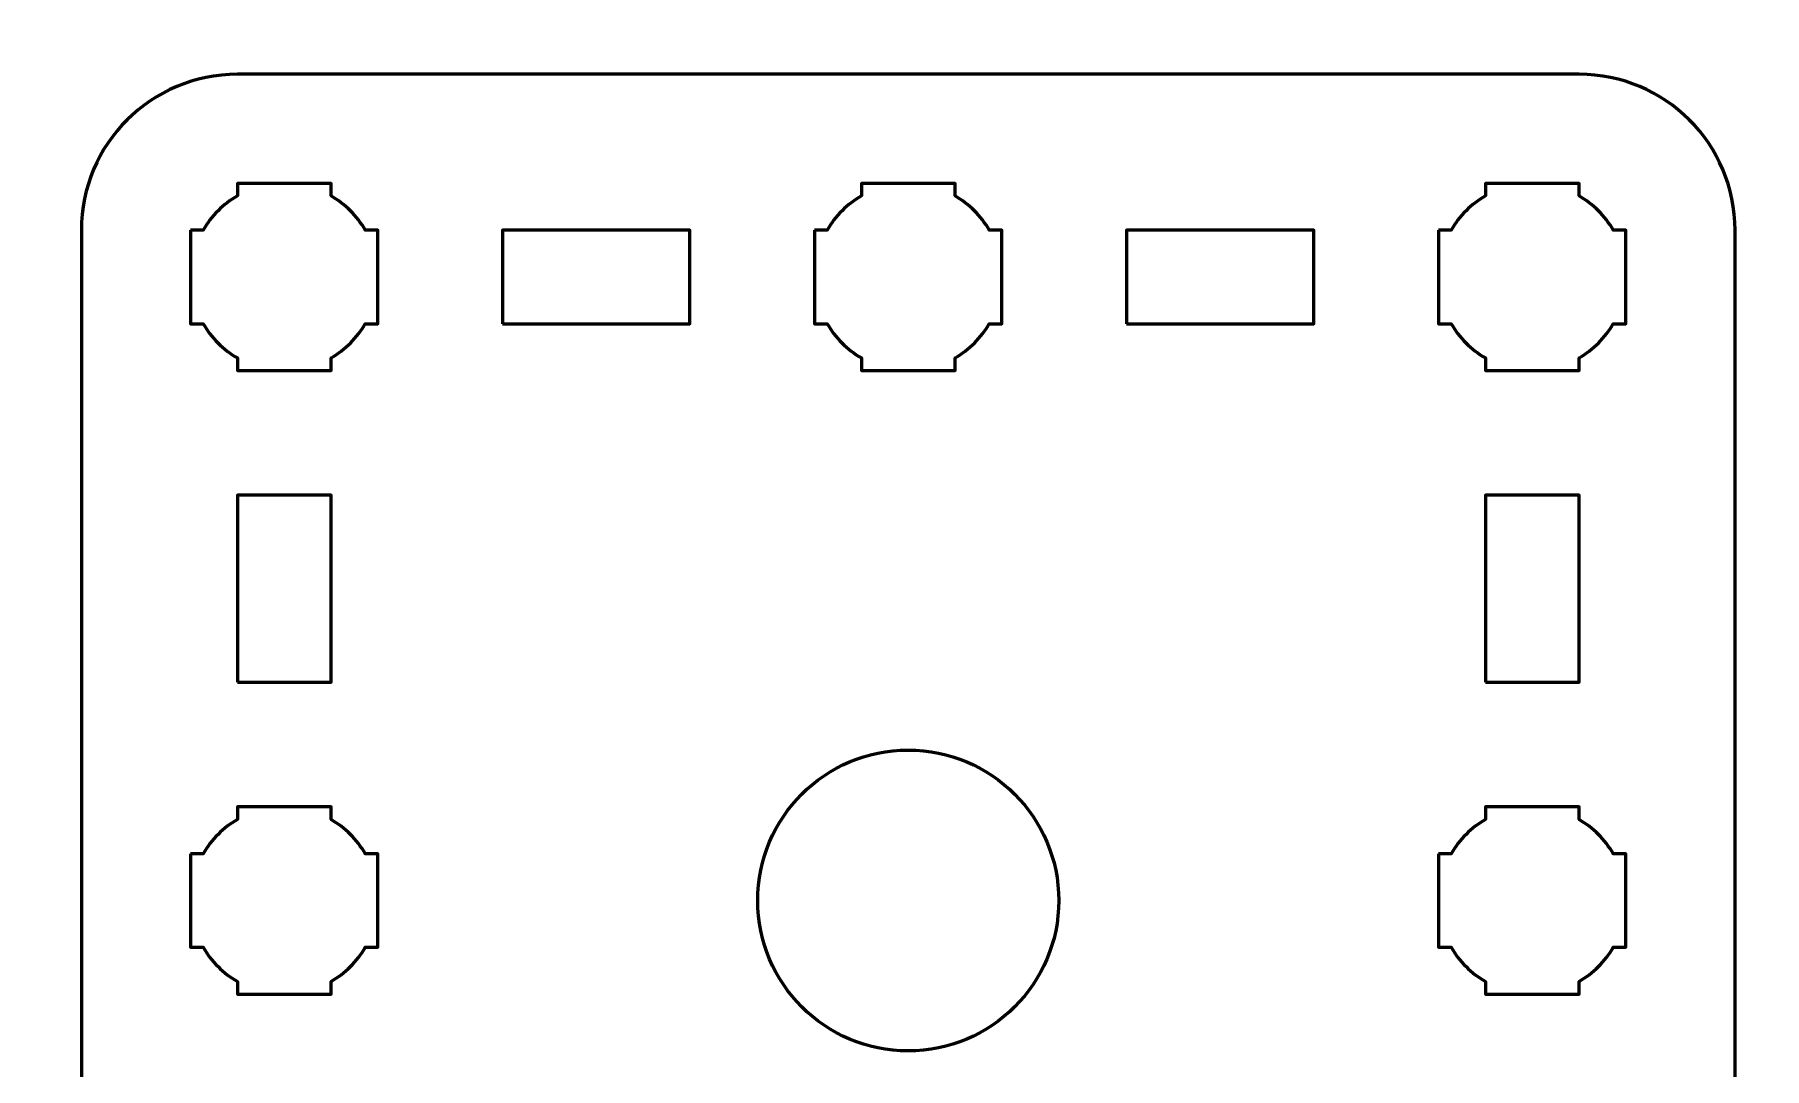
# Model space of a CAD drawing. Header units: centimetres. Extents: x -21 to 0, y -29.7 to 0.
# Drawn here: x -11.4 to -5.86, y -25.99 to -22.67 of the extents above; entities that cross this region are included whole.
import ezdxf

# ---------------------------------------------------------------- set-up
doc = ezdxf.new("R2010")
doc.units = ezdxf.units.CM
doc.header["$MEASUREMENT"] = 0
doc.layers.add('Layer 1', color=7, linetype='Continuous')

msp = doc.modelspace()

# ---------------------------------------------------------------- linework, layer by layer
at = {"layer": 'Layer 1', "lineweight": 53}
for points in [[(-9.9, -23.6), (-9.3, -23.6), (-9.3, -23.3), (-9.9, -23.3), (-9.9, -23.6)], [(-7.9, -23.6), (-7.3, -23.6), (-7.3, -23.3), (-7.9, -23.3), (-7.9, -23.6)], [(-10.75, -24.75), (-10.45, -24.75), (-10.45, -24.15), (-10.75, -24.15), (-10.75, -24.75)], [(-6.75, -24.75), (-6.45, -24.75), (-6.45, -24.15), (-6.75, -24.15), (-6.75, -24.75)]]:
    msp.add_lwpolyline(points, close=True, dxfattribs=at)
msp.add_ellipse((-8.6, -25.45), major_axis=(0, 0.4825), ratio=1, dxfattribs=at)
at = {"layer": 'Layer 1', "color": 1, "lineweight": 53}
msp.add_open_spline([(-21.00003, -29.19995), (-21.00003, -29.19995), (-21.00003, -5.29992), (-21.00003, -5.29992), (-21.00003, -5.29992), (-21.00003, -5.21709), (-20.93286, -5.14992), (-20.85003, -5.14992), (-20.85003, -5.14992), (-20.7672, -5.14992), (-20.70003, -5.08275), (-20.70003, -4.99992), (-20.70003, -4.99992), (-20.70003, -4.91709), (-20.7672, -4.84992), (-20.85003, -4.84992), (-20.85003, -4.84992), (-20.93286, -4.84992), (-21.00003, -4.78275), (-21.00003, -4.69992), (-21.00003, -4.69992), (-21.00003, -4.61709), (-20.93286, -4.54992), (-20.85003, -4.54992), (-20.85003, -4.54992), (-20.7672, -4.54992), (-20.70003, -4.48275), (-20.70003, -4.39992), (-20.70003, -4.39992), (-20.70003, -4.31709), (-20.7672, -4.24992), (-20.85003, -4.24992), (-20.85003, -4.24992), (-20.93286, -4.24992), (-21.00003, -4.18275), (-21.00003, -4.09992), (-21.00003, -4.09992), (-21.00003, -4.01709), (-20.93286, -3.94992), (-20.85003, -3.94992), (-20.85003, -3.94992), (-20.7672, -3.94992), (-20.70003, -3.88275), (-20.70003, -3.79992), (-20.70003, -3.79992), (-20.70003, -3.71709), (-20.7672, -3.64992), (-20.85003, -3.64992), (-20.85003, -3.64992), (-20.93286, -3.64992), (-21.00003, -3.58275), (-21.00003, -3.49992), (-21.00003, -3.49992), (-21.00003, -3.41709), (-20.93286, -3.34992), (-20.85003, -3.34992), (-20.85003, -3.34992), (-20.7672, -3.34992), (-20.70003, -3.28275), (-20.70003, -3.19992), (-20.70003, -3.19992), (-20.70003, -3.11709), (-20.7672, -3.04992), (-20.85003, -3.04992), (-20.85003, -3.04992), (-20.93286, -3.04992), (-21.00003, -2.98275), (-21.00003, -2.89992), (-21.00003, -2.89992), (-21.00003, -2.81709), (-20.93286, -2.74992), (-20.85003, -2.74992), (-20.85003, -2.74992), (-20.7672, -2.74992), (-20.70003, -2.68275), (-20.70003, -2.59992), (-20.70003, -2.59992), (-20.70003, -2.51709), (-20.7672, -2.44992), (-20.85003, -2.44992), (-20.85003, -2.44992), (-20.93286, -2.44992), (-21.00003, -2.38275), (-21.00003, -2.29992), (-21.00003, -2.29992), (-21.00003, -2.21709), (-20.93286, -2.14992), (-20.85003, -2.14992), (-20.85003, -2.14992), (-20.7672, -2.14992), (-20.70003, -2.08275), (-20.70003, -1.99992), (-20.70003, -1.99992), (-20.70003, -1.91709), (-20.7672, -1.84992), (-20.85003, -1.84992), (-20.85003, -1.84992), (-20.93286, -1.84992), (-21.00003, -1.78275), (-21.00003, -1.69992), (-21.00003, -1.69992), (-21.00003, -1.61709), (-20.93286, -1.54992), (-20.85003, -1.54992), (-20.85003, -1.54992), (-20.7672, -1.54992), (-20.70003, -1.48275), (-20.70003, -1.39992), (-20.70003, -1.39992), (-20.70003, -1.31709), (-20.7672, -1.24992), (-20.85003, -1.24992), (-20.85003, -1.24992), (-20.93286, -1.24992), (-21.00003, -1.18275), (-21.00003, -1.09992), (-21.00003, -1.09992), (-21.00003, -1.09992), (-21.00003, -0.49992), (-21.00003, -0.49992), (-21.00003, -0.49992), (-21.00003, -0.22295), (-20.77694, 0.00004), (-20.49994, 0.00004), (-20.49994, 0.00004), (-20.49994, 0.00004), (-0.50008, 0.00004), (-0.50008, 0.00004), (-0.50008, 0.00004), (-0.22294, 0.00004), (0.00002, -0.22295), (0.00002, -0.49992), (0.00002, -0.49992), (0.00002, -0.49992), (0.00002, -29.19995), (0.00002, -29.19995), (0.00002, -29.19995), (0.00002, -29.47695), (-0.22294, -29.70004), (-0.50008, -29.70004), (-0.50008, -29.70004), (-0.50008, -29.70004), (-20.49994, -29.70004), (-20.49994, -29.70004), (-20.49994, -29.70004), (-20.77694, -29.70004), (-21.00003, -29.47695), (-21.00003, -29.19995)], degree=3, knots=[0, 0, 0, 0, 0.027027, 0.027027, 0.027027, 0.027027, 0.0540541, 0.0540541, 0.0540541, 0.0540541, 0.0810811, 0.0810811, 0.0810811, 0.0810811, 0.1081081, 0.1081081, 0.1081081, 0.1081081, 0.1351351, 0.1351351, 0.1351351, 0.1351351, 0.1621622, 0.1621622, 0.1621622, 0.1621622, 0.1891892, 0.1891892, 0.1891892, 0.1891892, 0.2162162, 0.2162162, 0.2162162, 0.2162162, 0.2432432, 0.2432432, 0.2432432, 0.2432432, 0.2702703, 0.2702703, 0.2702703, 0.2702703, 0.2972973, 0.2972973, 0.2972973, 0.2972973, 0.3243243, 0.3243243, 0.3243243, 0.3243243, 0.3513514, 0.3513514, 0.3513514, 0.3513514, 0.3783784, 0.3783784, 0.3783784, 0.3783784, 0.4054054, 0.4054054, 0.4054054, 0.4054054, 0.4324324, 0.4324324, 0.4324324, 0.4324324, 0.4594595, 0.4594595, 0.4594595, 0.4594595, 0.4864865, 0.4864865, 0.4864865, 0.4864865, 0.5135135, 0.5135135, 0.5135135, 0.5135135, 0.5405405, 0.5405405, 0.5405405, 0.5405405, 0.5675676, 0.5675676, 0.5675676, 0.5675676, 0.5945946, 0.5945946, 0.5945946, 0.5945946, 0.6216216, 0.6216216, 0.6216216, 0.6216216, 0.6486486, 0.6486486, 0.6486486, 0.6486486, 0.6756757, 0.6756757, 0.6756757, 0.6756757, 0.7027027, 0.7027027, 0.7027027, 0.7027027, 0.7297297, 0.7297297, 0.7297297, 0.7297297, 0.7567568, 0.7567568, 0.7567568, 0.7567568, 0.7837838, 0.7837838, 0.7837838, 0.7837838, 0.8108108, 0.8108108, 0.8108108, 0.8108108, 0.8378378, 0.8378378, 0.8378378, 0.8378378, 0.8648649, 0.8648649, 0.8648649, 0.8648649, 0.8918919, 0.8918919, 0.8918919, 0.8918919, 0.9189189, 0.9189189, 0.9189189, 0.9189189, 0.9459459, 0.9459459, 0.9459459, 0.9459459, 0.972973, 0.972973, 0.972973, 0.972973, 1, 1, 1, 1], dxfattribs=at)
at = {"layer": 'Layer 1', "color": 3, "lineweight": 53}
msp.add_open_spline([(-11.25, -27.6), (-11.25, -27.6), (-11.25, -23.3), (-11.25, -23.3), (-11.25, -23.3), (-11.25, -23.02391), (-11.02609, -22.8), (-10.75, -22.8), (-10.75, -22.8), (-10.75, -22.8), (-6.45, -22.8), (-6.45, -22.8), (-6.45, -22.8), (-6.17391, -22.8), (-5.95, -23.02391), (-5.95, -23.3), (-5.95, -23.3), (-5.95, -23.3), (-5.95, -27.6), (-5.95, -27.6), (-5.95, -27.6), (-5.95, -27.87609), (-6.17391, -28.1), (-6.45, -28.1), (-6.45, -28.1), (-6.45, -28.1), (-10.75, -28.1), (-10.75, -28.1), (-10.75, -28.1), (-11.02609, -28.1), (-11.25, -27.87609), (-11.25, -27.6)], degree=3, knots=[0, 0, 0, 0, 0.125, 0.125, 0.125, 0.125, 0.25, 0.25, 0.25, 0.25, 0.375, 0.375, 0.375, 0.375, 0.5, 0.5, 0.5, 0.5, 0.625, 0.625, 0.625, 0.625, 0.75, 0.75, 0.75, 0.75, 0.875, 0.875, 0.875, 0.875, 1, 1, 1, 1], dxfattribs=at)
at = {"layer": 'Layer 1', "lineweight": 53}
for points in [[(-10.9, -23.3), (-10.9, -23.3), (-10.85985, -23.3), (-10.85985, -23.3), (-10.85985, -23.3), (-10.8335, -23.25447), (-10.79553, -23.2165), (-10.75, -23.19015), (-10.75, -23.19015), (-10.75, -23.19015), (-10.75, -23.15), (-10.75, -23.15), (-10.75, -23.15), (-10.75, -23.15), (-10.6, -23.15), (-10.6, -23.15), (-10.6, -23.15), (-10.6, -23.15), (-10.45, -23.15), (-10.45, -23.15), (-10.45, -23.15), (-10.45, -23.15), (-10.45, -23.19015), (-10.45, -23.19015), (-10.45, -23.19015), (-10.40447, -23.2165), (-10.3665, -23.25447), (-10.34015, -23.3), (-10.34015, -23.3), (-10.34015, -23.3), (-10.3, -23.3), (-10.3, -23.3), (-10.3, -23.3), (-10.3, -23.3), (-10.3, -23.45), (-10.3, -23.45), (-10.3, -23.45), (-10.3, -23.45), (-10.3, -23.6), (-10.3, -23.6), (-10.3, -23.6), (-10.3, -23.6), (-10.34015, -23.6), (-10.34015, -23.6), (-10.34015, -23.6), (-10.3665, -23.64553), (-10.40447, -23.6835), (-10.45, -23.70985), (-10.45, -23.70985), (-10.45, -23.70985), (-10.45, -23.75), (-10.45, -23.75), (-10.45, -23.75), (-10.45, -23.75), (-10.6, -23.75), (-10.6, -23.75), (-10.6, -23.75), (-10.6, -23.75), (-10.75, -23.75), (-10.75, -23.75), (-10.75, -23.75), (-10.75, -23.75), (-10.75, -23.70985), (-10.75, -23.70985), (-10.75, -23.70985), (-10.79553, -23.6835), (-10.8335, -23.64553), (-10.85985, -23.6), (-10.85985, -23.6), (-10.85985, -23.6), (-10.9, -23.6), (-10.9, -23.6), (-10.9, -23.6), (-10.9, -23.6), (-10.9, -23.45), (-10.9, -23.45), (-10.9, -23.45), (-10.9, -23.45), (-10.9, -23.3), (-10.9, -23.3)], [(-8.9, -23.3), (-8.9, -23.3), (-8.85985, -23.3), (-8.85985, -23.3), (-8.85985, -23.3), (-8.8335, -23.25447), (-8.79553, -23.2165), (-8.75, -23.19015), (-8.75, -23.19015), (-8.75, -23.19015), (-8.75, -23.15), (-8.75, -23.15), (-8.75, -23.15), (-8.75, -23.15), (-8.6, -23.15), (-8.6, -23.15), (-8.6, -23.15), (-8.6, -23.15), (-8.45, -23.15), (-8.45, -23.15), (-8.45, -23.15), (-8.45, -23.15), (-8.45, -23.19015), (-8.45, -23.19015), (-8.45, -23.19015), (-8.40447, -23.2165), (-8.3665, -23.25447), (-8.34015, -23.3), (-8.34015, -23.3), (-8.34015, -23.3), (-8.3, -23.3), (-8.3, -23.3), (-8.3, -23.3), (-8.3, -23.3), (-8.3, -23.45), (-8.3, -23.45), (-8.3, -23.45), (-8.3, -23.45), (-8.3, -23.6), (-8.3, -23.6), (-8.3, -23.6), (-8.3, -23.6), (-8.34015, -23.6), (-8.34015, -23.6), (-8.34015, -23.6), (-8.3665, -23.64553), (-8.40447, -23.6835), (-8.45, -23.70985), (-8.45, -23.70985), (-8.45, -23.70985), (-8.45, -23.75), (-8.45, -23.75), (-8.45, -23.75), (-8.45, -23.75), (-8.6, -23.75), (-8.6, -23.75), (-8.6, -23.75), (-8.6, -23.75), (-8.75, -23.75), (-8.75, -23.75), (-8.75, -23.75), (-8.75, -23.75), (-8.75, -23.70985), (-8.75, -23.70985), (-8.75, -23.70985), (-8.79553, -23.6835), (-8.8335, -23.64553), (-8.85985, -23.6), (-8.85985, -23.6), (-8.85985, -23.6), (-8.9, -23.6), (-8.9, -23.6), (-8.9, -23.6), (-8.9, -23.6), (-8.9, -23.45), (-8.9, -23.45), (-8.9, -23.45), (-8.9, -23.45), (-8.9, -23.3), (-8.9, -23.3)], [(-6.9, -23.3), (-6.9, -23.3), (-6.85985, -23.3), (-6.85985, -23.3), (-6.85985, -23.3), (-6.8335, -23.25447), (-6.79553, -23.2165), (-6.75, -23.19015), (-6.75, -23.19015), (-6.75, -23.19015), (-6.75, -23.15), (-6.75, -23.15), (-6.75, -23.15), (-6.75, -23.15), (-6.6, -23.15), (-6.6, -23.15), (-6.6, -23.15), (-6.6, -23.15), (-6.45, -23.15), (-6.45, -23.15), (-6.45, -23.15), (-6.45, -23.15), (-6.45, -23.19015), (-6.45, -23.19015), (-6.45, -23.19015), (-6.40447, -23.2165), (-6.3665, -23.25447), (-6.34015, -23.3), (-6.34015, -23.3), (-6.34015, -23.3), (-6.3, -23.3), (-6.3, -23.3), (-6.3, -23.3), (-6.3, -23.3), (-6.3, -23.45), (-6.3, -23.45), (-6.3, -23.45), (-6.3, -23.45), (-6.3, -23.6), (-6.3, -23.6), (-6.3, -23.6), (-6.3, -23.6), (-6.34015, -23.6), (-6.34015, -23.6), (-6.34015, -23.6), (-6.3665, -23.64553), (-6.40447, -23.6835), (-6.45, -23.70985), (-6.45, -23.70985), (-6.45, -23.70985), (-6.45, -23.75), (-6.45, -23.75), (-6.45, -23.75), (-6.45, -23.75), (-6.6, -23.75), (-6.6, -23.75), (-6.6, -23.75), (-6.6, -23.75), (-6.75, -23.75), (-6.75, -23.75), (-6.75, -23.75), (-6.75, -23.75), (-6.75, -23.70985), (-6.75, -23.70985), (-6.75, -23.70985), (-6.79553, -23.6835), (-6.8335, -23.64553), (-6.85985, -23.6), (-6.85985, -23.6), (-6.85985, -23.6), (-6.9, -23.6), (-6.9, -23.6), (-6.9, -23.6), (-6.9, -23.6), (-6.9, -23.45), (-6.9, -23.45), (-6.9, -23.45), (-6.9, -23.45), (-6.9, -23.3), (-6.9, -23.3)], [(-10.9, -25.3), (-10.9, -25.3), (-10.85985, -25.3), (-10.85985, -25.3), (-10.85985, -25.3), (-10.8335, -25.25447), (-10.79553, -25.2165), (-10.75, -25.19015), (-10.75, -25.19015), (-10.75, -25.19015), (-10.75, -25.15), (-10.75, -25.15), (-10.75, -25.15), (-10.75, -25.15), (-10.6, -25.15), (-10.6, -25.15), (-10.6, -25.15), (-10.6, -25.15), (-10.45, -25.15), (-10.45, -25.15), (-10.45, -25.15), (-10.45, -25.15), (-10.45, -25.19015), (-10.45, -25.19015), (-10.45, -25.19015), (-10.40447, -25.2165), (-10.3665, -25.25447), (-10.34015, -25.3), (-10.34015, -25.3), (-10.34015, -25.3), (-10.3, -25.3), (-10.3, -25.3), (-10.3, -25.3), (-10.3, -25.3), (-10.3, -25.45), (-10.3, -25.45), (-10.3, -25.45), (-10.3, -25.45), (-10.3, -25.6), (-10.3, -25.6), (-10.3, -25.6), (-10.3, -25.6), (-10.34015, -25.6), (-10.34015, -25.6), (-10.34015, -25.6), (-10.3665, -25.64553), (-10.40447, -25.6835), (-10.45, -25.70985), (-10.45, -25.70985), (-10.45, -25.70985), (-10.45, -25.75), (-10.45, -25.75), (-10.45, -25.75), (-10.45, -25.75), (-10.6, -25.75), (-10.6, -25.75), (-10.6, -25.75), (-10.6, -25.75), (-10.75, -25.75), (-10.75, -25.75), (-10.75, -25.75), (-10.75, -25.75), (-10.75, -25.70985), (-10.75, -25.70985), (-10.75, -25.70985), (-10.79553, -25.6835), (-10.8335, -25.64553), (-10.85985, -25.6), (-10.85985, -25.6), (-10.85985, -25.6), (-10.9, -25.6), (-10.9, -25.6), (-10.9, -25.6), (-10.9, -25.6), (-10.9, -25.45), (-10.9, -25.45), (-10.9, -25.45), (-10.9, -25.45), (-10.9, -25.3), (-10.9, -25.3)], [(-6.9, -25.3), (-6.9, -25.3), (-6.85985, -25.3), (-6.85985, -25.3), (-6.85985, -25.3), (-6.8335, -25.25447), (-6.79553, -25.2165), (-6.75, -25.19015), (-6.75, -25.19015), (-6.75, -25.19015), (-6.75, -25.15), (-6.75, -25.15), (-6.75, -25.15), (-6.75, -25.15), (-6.6, -25.15), (-6.6, -25.15), (-6.6, -25.15), (-6.6, -25.15), (-6.45, -25.15), (-6.45, -25.15), (-6.45, -25.15), (-6.45, -25.15), (-6.45, -25.19015), (-6.45, -25.19015), (-6.45, -25.19015), (-6.40447, -25.2165), (-6.3665, -25.25447), (-6.34015, -25.3), (-6.34015, -25.3), (-6.34015, -25.3), (-6.3, -25.3), (-6.3, -25.3), (-6.3, -25.3), (-6.3, -25.3), (-6.3, -25.45), (-6.3, -25.45), (-6.3, -25.45), (-6.3, -25.45), (-6.3, -25.6), (-6.3, -25.6), (-6.3, -25.6), (-6.3, -25.6), (-6.34015, -25.6), (-6.34015, -25.6), (-6.34015, -25.6), (-6.3665, -25.64553), (-6.40447, -25.6835), (-6.45, -25.70985), (-6.45, -25.70985), (-6.45, -25.70985), (-6.45, -25.75), (-6.45, -25.75), (-6.45, -25.75), (-6.45, -25.75), (-6.6, -25.75), (-6.6, -25.75), (-6.6, -25.75), (-6.6, -25.75), (-6.75, -25.75), (-6.75, -25.75), (-6.75, -25.75), (-6.75, -25.75), (-6.75, -25.70985), (-6.75, -25.70985), (-6.75, -25.70985), (-6.79553, -25.6835), (-6.8335, -25.64553), (-6.85985, -25.6), (-6.85985, -25.6), (-6.85985, -25.6), (-6.9, -25.6), (-6.9, -25.6), (-6.9, -25.6), (-6.9, -25.6), (-6.9, -25.45), (-6.9, -25.45), (-6.9, -25.45), (-6.9, -25.45), (-6.9, -25.3), (-6.9, -25.3)]]:
    msp.add_open_spline(points, degree=3, knots=[0, 0, 0, 0, 0.05, 0.05, 0.05, 0.05, 0.1, 0.1, 0.1, 0.1, 0.15, 0.15, 0.15, 0.15, 0.2, 0.2, 0.2, 0.2, 0.25, 0.25, 0.25, 0.25, 0.3, 0.3, 0.3, 0.3, 0.35, 0.35, 0.35, 0.35, 0.4, 0.4, 0.4, 0.4, 0.45, 0.45, 0.45, 0.45, 0.5, 0.5, 0.5, 0.5, 0.55, 0.55, 0.55, 0.55, 0.6, 0.6, 0.6, 0.6, 0.65, 0.65, 0.65, 0.65, 0.7, 0.7, 0.7, 0.7, 0.75, 0.75, 0.75, 0.75, 0.8, 0.8, 0.8, 0.8, 0.85, 0.85, 0.85, 0.85, 0.9, 0.9, 0.9, 0.9, 0.95, 0.95, 0.95, 0.95, 1, 1, 1, 1], dxfattribs=at)

doc.saveas('drawing.dxf')
